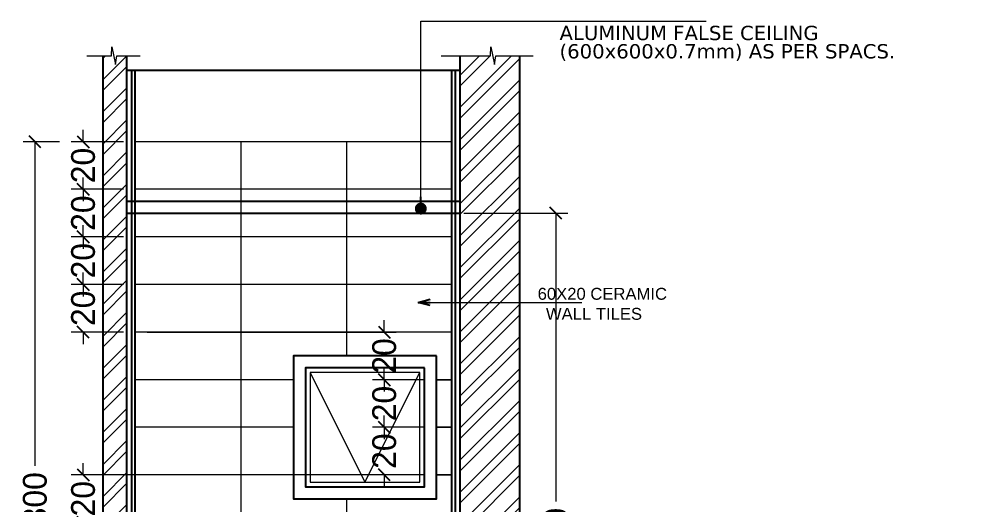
# Model space of a CAD drawing. Header units: centimetres. Extents: x 7997 to 116674, y 1017 to 13844.
# Drawn here: x 46907.5 to 47313.4, y 10117.3 to 10321.2 of the extents above; entities that cross this region are included whole.
import ezdxf
from ezdxf.xclip import XClip

# ---------------------------------------------------------------- set-up
doc = ezdxf.new("R2010")
doc.units = ezdxf.units.CM
doc.header["$LTSCALE"] = 200
doc.header["$XCLIPFRAME"] = 0
doc.header["$PDMODE"] = 2
for name, color, linetype in [('A-DIM', 10, 'Continuous'), ('AFP-HATCH-TILES', 251, 'Continuous'), ('AFP-WALL  PLASTER', 8, 'Continuous'), ('DIM', 11, 'Continuous'), ('STEP', 7, 'Continuous'), ('WIN', 6, 'Continuous')]:
    doc.layers.add(name, color=color, linetype=linetype)
for name, color, linetype, lineweight in [('HAT', 8, 'Continuous', 9), ('TEXT', 6, 'Continuous', 18), ('WALL', 3, 'Continuous', 25)]:
    doc.layers.add(name, color=color, linetype=linetype, lineweight=lineweight)
doc.styles.add('sheet notes', font='verdana.ttf')
doc.styles.add('Style-Arial', font='arial.ttf')
doc.styles.add('T2', font='')
doc.styles.get('T2').set_extended_font_data('Elisia')
doc.dimstyles.new('NORMAL', dxfattribs={"dimtxt": 18, "dimasz": 5, "dimexe": 5, "dimexo": 5, "dimgap": 1, "dimtad": 0, "dimdec": 0, "dimdsep": 46, "dimtxsty": 'T2', "dimblk1": 'OBLIQUE', "dimblk2": 'OBLIQUE', "dimsah": 1, "dimcen": 0.09, "dimclrd": 4, "dimclre": 4, "dimclrt": 6, "dimadec": 0, "dimazin": 0, "dimtfac": 1, "dimtdec": 0, "dimtofl": 0, "dimtmove": 1, "dimatfit": 2, "dimldrblk": 'OPEN30', "dimfxl": 0, "dimtolj": 1, "dimtzin": 0, "dimlwd": 5, "dimlwe": 5, "dimarcsym": 0})
doc.dimstyles.new('NORMAL-1', dxfattribs={"dimtxt": 10, "dimasz": 5, "dimexe": 5, "dimexo": 5, "dimgap": 1, "dimtad": 0, "dimdec": 0, "dimdsep": 46, "dimtxsty": 'T2', "dimblk1": 'OBLIQUE', "dimblk2": 'OBLIQUE', "dimsah": 1, "dimcen": 0.09, "dimclrd": 4, "dimclre": 4, "dimclrt": 6, "dimadec": 0, "dimazin": 0, "dimtfac": 1, "dimtdec": 0, "dimtofl": 0, "dimtmove": 1, "dimatfit": 3, "dimldrblk": 'OPEN30', "dimfxl": 0, "dimtolj": 1, "dimtzin": 0, "dimlwd": 5, "dimlwe": 5, "dimarcsym": 0})
pattern_1 = [(45, (14955.633, -7008.461), (-6.735192, 6.735192), []), (45, (14960.123, -7008.461), (-6.735192, 6.735192), [])]

# ---------------------------------------------------------------- blocks, each defined once
blk = doc.blocks.new('_OBLIQUE')
at = {"color": 0, "linetype": 'ByBlock'}
blk.add_line((-0.5, -0.5), (0.5, 0.5), dxfattribs=at)
blk = doc.blocks.new('_Open30')
at = {"color": 0, "linetype": 'ByBlock', "lineweight": -2}
for p, q in [((-1, 0.268), (0, 0)), ((0, 0), (-1, -0.268)), ((0, 0), (-1, 0))]:
    blk.add_line(p, q, dxfattribs=at)
blk = doc.blocks.new('*D1187')
at = {"layer": 'Defpoints', "color": 0, "transparency": 16777216}
for p in [(46934.31, 10129.78), (47082.69, 10129.78), (46956.19, 10109.78, 0)]:
    blk.add_point(p, dxfattribs=at)
at = {"layer": 'DIM', "color": 4, "lineweight": 5, "transparency": 16777216}
for p, q in [((46934.31, 10129.78), (46934.31, 10134.78)), ((47077.69, 10129.78), (46929.31, 10129.78)), ((46951.19, 10109.78), (46929.31, 10109.78)), ((46934.31, 10109.78), (46934.31, 10104.78))]:
    blk.add_line(p, q, dxfattribs=at)
at = {"layer": 'DIM', "color": 4, "lineweight": 5, "transparency": 16777216, "xscale": 5, "yscale": 5, "zscale": 5}
for p, rotation in [((46934.31, 10129.78), 270), ((46934.31, 10109.78), 90)]:
    blk.add_blockref('_OBLIQUE', p, dxfattribs=dict(at, rotation=rotation))
at = {"layer": 'DIM', "color": 6, "transparency": 16777216, "insert": (46934.31, 10119.78), "char_height": 10, "attachment_point": 5, "rotation": 90, "style": 'T2'}
blk.add_mtext('\\A1;20', dxfattribs=at)
blk = doc.blocks.new('*D1188')
at = {"layer": 'Defpoints', "color": 0, "transparency": 16777216}
for p in [(47060.81, 10149.78, 0), (47082.69, 10149.78), (47082.69, 10129.78)]:
    blk.add_point(p, dxfattribs=at)
at = {"layer": 'DIM', "color": 4, "lineweight": 5, "transparency": 16777216}
for p, q in [((47060.81, 10149.78, 0), (47060.81, 10154.78, 0)), ((47077.69, 10149.78, 0), (47055.81, 10149.78, 0)), ((47077.69, 10129.78, 0), (47055.81, 10129.78, 0)), ((47060.81, 10129.78, 0), (47060.81, 10124.78, 0))]:
    blk.add_line(p, q, dxfattribs=at)
at = {"layer": 'DIM', "color": 4, "lineweight": 5, "transparency": 16777216, "xscale": 5, "yscale": 5, "zscale": 5}
for p, rotation in [((47060.81, 10149.78, 0), 270), ((47060.81, 10129.78, 0), 90)]:
    blk.add_blockref('_OBLIQUE', p, dxfattribs=dict(at, rotation=rotation))
at = {"layer": 'DIM', "color": 6, "transparency": 16777216, "insert": (47060.81, 10139.78, 0), "char_height": 10, "attachment_point": 5, "rotation": 90, "style": 'T2'}
blk.add_mtext('\\A1;20', dxfattribs=at)
blk = doc.blocks.new('*D1189')
at = {"layer": 'Defpoints', "color": 0, "transparency": 16777216}
for p in [(47060.81, 10169.78, 0), (47082.69, 10169.78), (47082.69, 10149.78)]:
    blk.add_point(p, dxfattribs=at)
at = {"layer": 'DIM', "color": 4, "lineweight": 5, "transparency": 16777216}
for p, q in [((47060.81, 10169.78, 0), (47060.81, 10174.78, 0)), ((47077.69, 10169.78, 0), (47055.81, 10169.78, 0)), ((47077.69, 10149.78, 0), (47055.81, 10149.78, 0)), ((47060.81, 10149.78, 0), (47060.81, 10144.78, 0))]:
    blk.add_line(p, q, dxfattribs=at)
at = {"layer": 'DIM', "color": 4, "lineweight": 5, "transparency": 16777216, "xscale": 5, "yscale": 5, "zscale": 5}
for p, rotation in [((47060.81, 10169.78, 0), 270), ((47060.81, 10149.78, 0), 90)]:
    blk.add_blockref('_OBLIQUE', p, dxfattribs=dict(at, rotation=rotation))
at = {"layer": 'DIM', "color": 6, "transparency": 16777216, "insert": (47060.81, 10159.78, 0), "char_height": 10, "attachment_point": 5, "rotation": 90, "style": 'T2'}
blk.add_mtext('\\A1;20', dxfattribs=at)
blk = doc.blocks.new('*D1190')
at = {"layer": 'Defpoints', "color": 0, "transparency": 16777216}
for p in [(46956.19, 10189.78), (47060.81, 10189.78), (47082.69, 10169.78)]:
    blk.add_point(p, dxfattribs=at)
at = {"layer": 'DIM', "color": 4, "lineweight": 5, "transparency": 16777216}
for p, q in [((47060.81, 10189.78), (47060.81, 10194.78)), ((46961.19, 10189.78), (47065.81, 10189.78)), ((47077.69, 10169.78), (47055.81, 10169.78)), ((47060.81, 10169.78), (47060.81, 10164.78))]:
    blk.add_line(p, q, dxfattribs=at)
at = {"layer": 'DIM', "color": 4, "lineweight": 5, "transparency": 16777216, "xscale": 5, "yscale": 5, "zscale": 5}
for p, rotation in [((47060.81, 10189.78), 270), ((47060.81, 10169.78), 90)]:
    blk.add_blockref('_OBLIQUE', p, dxfattribs=dict(at, rotation=rotation))
at = {"layer": 'DIM', "color": 6, "transparency": 16777216, "insert": (47060.81, 10179.78), "char_height": 10, "attachment_point": 5, "rotation": 90, "style": 'T2'}
blk.add_mtext('\\A1;20', dxfattribs=at)
blk = doc.blocks.new('*D1191')
at = {"layer": 'Defpoints', "color": 0, "transparency": 16777216}
for p in [(46934.31, 10209.78), (46956.19, 10209.78), (46956.19, 10189.78)]:
    blk.add_point(p, dxfattribs=at)
at = {"layer": 'DIM', "color": 4, "lineweight": 5, "transparency": 16777216}
for p, q in [((46934.31, 10209.78), (46934.31, 10214.78)), ((46951.19, 10209.78), (46929.31, 10209.78)), ((46951.19, 10189.78), (46929.31, 10189.78)), ((46934.31, 10189.78), (46934.31, 10184.78))]:
    blk.add_line(p, q, dxfattribs=at)
at = {"layer": 'DIM', "color": 4, "lineweight": 5, "transparency": 16777216, "xscale": 5, "yscale": 5, "zscale": 5}
for p, rotation in [((46934.31, 10209.78), 270), ((46934.31, 10189.78), 90)]:
    blk.add_blockref('_OBLIQUE', p, dxfattribs=dict(at, rotation=rotation))
at = {"layer": 'DIM', "color": 6, "transparency": 16777216, "insert": (46934.31, 10199.78), "char_height": 10, "attachment_point": 5, "rotation": 90, "style": 'T2'}
blk.add_mtext('\\A1;20', dxfattribs=at)
blk = doc.blocks.new('*D1192')
at = {"layer": 'Defpoints', "color": 0, "transparency": 16777216}
for p in [(46934.31, 10229.78), (46956.19, 10229.78), (46956.19, 10209.78)]:
    blk.add_point(p, dxfattribs=at)
at = {"layer": 'DIM', "color": 4, "lineweight": 5, "transparency": 16777216}
for p, q in [((46934.31, 10229.78), (46934.31, 10234.78)), ((46951.19, 10229.78), (46929.31, 10229.78)), ((46951.19, 10209.78), (46929.31, 10209.78)), ((46934.31, 10209.78), (46934.31, 10204.78))]:
    blk.add_line(p, q, dxfattribs=at)
at = {"layer": 'DIM', "color": 4, "lineweight": 5, "transparency": 16777216, "xscale": 5, "yscale": 5, "zscale": 5}
for p, rotation in [((46934.31, 10229.78), 270), ((46934.31, 10209.78), 90)]:
    blk.add_blockref('_OBLIQUE', p, dxfattribs=dict(at, rotation=rotation))
at = {"layer": 'DIM', "color": 6, "transparency": 16777216, "insert": (46934.31, 10219.78), "char_height": 10, "attachment_point": 5, "rotation": 90, "style": 'T2'}
blk.add_mtext('\\A1;20', dxfattribs=at)
blk = doc.blocks.new('*D1193')
at = {"layer": 'Defpoints', "color": 0, "transparency": 16777216}
for p in [(46934.31, 10249.78), (46956.19, 10249.78), (46956.19, 10229.78)]:
    blk.add_point(p, dxfattribs=at)
at = {"layer": 'DIM', "color": 4, "lineweight": 5, "transparency": 16777216}
for p, q in [((46934.31, 10249.78), (46934.31, 10254.78)), ((46951.19, 10249.78), (46929.31, 10249.78)), ((46951.19, 10229.78), (46929.31, 10229.78)), ((46934.31, 10229.78), (46934.31, 10224.78))]:
    blk.add_line(p, q, dxfattribs=at)
at = {"layer": 'DIM', "color": 4, "lineweight": 5, "transparency": 16777216, "xscale": 5, "yscale": 5, "zscale": 5}
for p, rotation in [((46934.31, 10249.78), 270), ((46934.31, 10229.78), 90)]:
    blk.add_blockref('_OBLIQUE', p, dxfattribs=dict(at, rotation=rotation))
at = {"layer": 'DIM', "color": 6, "transparency": 16777216, "insert": (46934.31, 10239.78), "char_height": 10, "attachment_point": 5, "rotation": 90, "style": 'T2'}
blk.add_mtext('\\A1;20', dxfattribs=at)
blk = doc.blocks.new('*D1194')
at = {"layer": 'Defpoints', "color": 0, "transparency": 16777216}
for p in [(46934.31, 10269.78), (46956.19, 10269.78), (46956.19, 10249.78)]:
    blk.add_point(p, dxfattribs=at)
at = {"layer": 'DIM', "color": 4, "lineweight": 5, "transparency": 16777216}
for p, q in [((46934.31, 10269.78), (46934.31, 10274.78)), ((46951.19, 10269.78), (46929.31, 10269.78)), ((46951.19, 10249.78), (46929.31, 10249.78)), ((46934.31, 10249.78), (46934.31, 10244.78))]:
    blk.add_line(p, q, dxfattribs=at)
at = {"layer": 'DIM', "color": 4, "lineweight": 5, "transparency": 16777216, "xscale": 5, "yscale": 5, "zscale": 5}
for p, rotation in [((46934.31, 10269.78), 270), ((46934.31, 10249.78), 90)]:
    blk.add_blockref('_OBLIQUE', p, dxfattribs=dict(at, rotation=rotation))
at = {"layer": 'DIM', "color": 6, "transparency": 16777216, "insert": (46934.31, 10259.78), "char_height": 10, "attachment_point": 5, "rotation": 90, "style": 'T2'}
blk.add_mtext('\\A1;20', dxfattribs=at)
blk = doc.blocks.new('*D1195')
at = {"layer": 'Defpoints', "color": 0, "transparency": 16777216}
for p in [(46929.31, 10269.78), (46914.05, 9969.78), (46929.31, 9969.78)]:
    blk.add_point(p, dxfattribs=at)
at = {"layer": 'DIM', "color": 4, "lineweight": 5, "transparency": 16777216}
for p, q in [((46924.31, 10269.78), (46909.05, 10269.78)), ((46914.05, 10269.78), (46914.05, 10133.64)), ((46914.05, 9969.78), (46914.05, 10105.93)), ((46924.31, 9969.78), (46909.05, 9969.78))]:
    blk.add_line(p, q, dxfattribs=at)
at = {"layer": 'DIM', "color": 4, "lineweight": 5, "transparency": 16777216, "xscale": 5, "yscale": 5, "zscale": 5}
for p, rotation in [((46914.05, 10269.78), 90), ((46914.05, 9969.78), 270)]:
    blk.add_blockref('_OBLIQUE', p, dxfattribs=dict(at, rotation=rotation))
at = {"layer": 'DIM', "color": 6, "transparency": 16777216, "insert": (46914.05, 10119.78), "char_height": 10, "attachment_point": 5, "rotation": 90, "style": 'T2'}
blk.add_mtext('\\A1;300', dxfattribs=at)
blk = doc.blocks.new('*D1196')
at = {"layer": 'Defpoints', "color": 0, "transparency": 16777216}
for p in [(47089.19, 10239.78), (47132.88, 10239.78), (47089.19, 9969.78, 0)]:
    blk.add_point(p, dxfattribs=at)
at = {"layer": 'DIM', "color": 4, "lineweight": 5, "transparency": 16777216}
for p, q in [((47094.19, 10239.78), (47137.88, 10239.78)), ((47132.88, 10239.78), (47132.88, 10118.64)), ((47132.88, 9969.78), (47132.88, 10090.93)), ((47094.19, 9969.78), (47137.88, 9969.78))]:
    blk.add_line(p, q, dxfattribs=at)
at = {"layer": 'DIM', "color": 4, "lineweight": 5, "transparency": 16777216, "xscale": 5, "yscale": 5, "zscale": 5}
for p, rotation in [((47132.88, 10239.78), 90), ((47132.88, 9969.78), 270)]:
    blk.add_blockref('_OBLIQUE', p, dxfattribs=dict(at, rotation=rotation))
at = {"layer": 'DIM', "color": 6, "transparency": 16777216, "insert": (47132.88, 10104.78), "char_height": 10, "attachment_point": 5, "rotation": 90, "style": 'T2'}
blk.add_mtext('\\A1;270', dxfattribs=at)
blk = doc.blocks.new('DOT')
at = {"color": 0, "linetype": 'ByBlock'}
blk.add_line((-0.5, 0), (-1, 0), dxfattribs=at)
at = {"color": 0, "linetype": 'ByBlock', "const_width": 0.5}
blk.add_lwpolyline([(-0.25, 0, 1), (0.25, 0, 1)], format="xyb", close=True, dxfattribs=at)
blk = doc.blocks.new('02-GROUND FLOOR PLAN-selattin', base_point=(28755.36, 25545.28))
at = {"layer": 'WALL'}
for p, q in [((28005.36, 24970.28), (28005.36, 25405.28)), ((27985.36, 24970.28), (27985.36, 25235.28))]:
    blk.add_line(p, q, dxfattribs=at)
blk.add_lwpolyline([(28725.36, 25040.28), (28725.36, 25435.28), (28755.36, 25435.28), (28755.36, 25565.28), (28625.36, 25565.28), (28625.36, 25535.28), (28615.36, 25535.28)], dxfattribs=at)

msp = doc.modelspace()

# ---------------------------------------------------------------- hatches: boundary and pattern name
at = {"layer": 'HAT'}
h = msp.add_hatch(dxfattribs=at)
h.set_pattern_fill('ANSI32', color=8)
h.set_pattern_definition(pattern_1)
h.paths.add_polyline_path([(46942.6905, 10305.8383), (46947.1359, 10305.8383), (46947.8393, 10302.2445), (46948.5024, 10305.8056), (46952.6905, 10305.8056), (46952.6905, 9959.7832), (46942.6905, 9959.7832)])
h = msp.add_hatch(dxfattribs=at)
h.set_pattern_fill('ANSI32', color=8)
h.set_pattern_definition(pattern_1)
h.paths.add_polyline_path([(47117.6905, 9959.7832), (47092.6905, 9959.7832), (47092.6905, 10305.8383), (47105.3941, 10305.8383), (47106.3419, 10305.8366), (47107.045, 10302.2445), (47107.708, 10305.8056), (47117.6905, 10305.8056)])

# ---------------------------------------------------------------- linework, layer by layer
at = {"layer": 'AFP-HATCH-TILES', "color": 251}
for p, q in [((46956.1905, 9969.7832, 0), (46956.1905, 10299.7832)), ((47089.1905, 9969.7832, 0), (47089.1905, 10299.7832))]:
    msp.add_line(p, q, dxfattribs=at)
at = {"layer": 'AFP-WALL  PLASTER'}
for p, q in [((46954.6905, 9969.7832, 0), (46954.6905, 10299.7832, 0)), ((47090.6905, 9969.7832, 0), (47090.6905, 10299.7832, 0))]:
    msp.add_line(p, q, dxfattribs=at)
at = {"layer": 'HAT'}
for p, q in [((47089.1905, 10269.7832), (46956.1905, 10269.7832)), ((47000.5238, 10269.7832, 0), (47000.5238, 9969.7832, 0)), ((47044.8572, 10269.7832), (47044.8572, 10179.7832)), ((47089.1905, 10249.7832), (46956.1905, 10249.7832)), ((47089.1905, 10229.7832), (46956.1905, 10229.7832)), ((47089.1905, 10209.7832), (46956.1905, 10209.7832)), ((47089.1905, 10189.7832), (46956.1905, 10189.7832)), ((47022.6905, 10169.7832, 0), (46956.1905, 10169.7832, 0)), ((47089.1905, 10169.7832), (47082.6905, 10169.7832)), ((47082.6905, 10169.7832, 0), (47089.1905, 10169.7832, 0)), ((47022.6905, 10149.7832, 0), (46956.1905, 10149.7832, 0)), ((47089.1905, 10149.7832), (47082.6905, 10149.7832)), ((47082.6905, 10149.7832, 0), (47089.1905, 10149.7832, 0)), ((47022.6905, 10129.7832, 0), (46956.1905, 10129.7832, 0)), ((47089.1905, 10129.7832), (47082.6905, 10129.7832)), ((47082.6905, 10129.7832, 0), (47089.1905, 10129.7832, 0)), ((47044.8572, 10119.7832), (47044.8572, 9969.7832))]:
    msp.add_line(p, q, dxfattribs=at)
for points in [[(46935.8563, 10305.8383), (46946.1885, 10305.8383), (46946.3885, 10309.6565), (46947.8393, 10302.2445), (46948.5024, 10305.8056), (46958.2848, 10305.8056)], [(47084.633, 10305.8383), (47105.3941, 10305.8383), (47105.5942, 10309.6565), (47107.045, 10302.2445), (47107.708, 10305.8056), (47123.2848, 10305.8056)], [(47029.6905, 10172.7832), (47052.6905, 10126.7832), (47075.6905, 10172.7832)]]:
    msp.add_lwpolyline(points, dxfattribs=at)
msp.add_lwpolyline([(47075.6905, 10172.7832), (47029.6905, 10172.7832), (47029.6905, 10126.7832), (47075.6905, 10126.7832)], close=True, dxfattribs=at)
at = {"layer": 'STEP'}
for p, q in [((46952.6905, 10299.7832), (47092.6905, 10299.7832)), ((46952.6905, 10244.7832), (47092.6905, 10244.7832)), ((46952.6905, 10239.7832), (47092.6905, 10239.7832))]:
    msp.add_line(p, q, dxfattribs=at)
at = {"layer": 'WALL'}
for p, q in [((46942.6905, 9959.7832), (46942.6905, 10305.8383)), ((46952.6905, 9959.7832), (46952.6905, 10305.8056)), ((47092.6905, 9959.7832), (47092.6905, 10305.8383)), ((47117.6905, 9959.7832), (47117.6905, 10305.8056))]:
    msp.add_line(p, q, dxfattribs=at)
at = {"layer": 'WIN'}
for points in [[(47082.6905, 10179.7832), (47022.6905, 10179.7832), (47022.6905, 10119.7832), (47082.6905, 10119.7832)], [(47077.6905, 10174.7832), (47027.6905, 10174.7832), (47027.6905, 10124.7832), (47077.6905, 10124.7832)]]:
    msp.add_lwpolyline(points, close=True, dxfattribs=at)

# ---------------------------------------------------------------- block references
at = {"layer": 'DIM', "linetype": 'Continuous'}
ref = msp.add_blockref('02-GROUND FLOOR PLAN-selattin', (47939.8293, 10799.6059), dxfattribs=at)
XClip(ref).set_block_clipping_path([(27989.2271852255, 25211.7573736647), (27849.0584877247, 25211.7573736647), (27819.0584877247, 25241.7573736647), (27819.0584877247, 25422.1604384969), (27849.0584877247, 25452.1604384969), (27989.2271852255, 25452.1604384969), (28019.2271852255, 25422.1604384969), (28019.2271852255, 25241.7573736647)])
ref = msp.add_blockref('02-GROUND FLOOR PLAN-selattin', (47408.4971, 10163.138), dxfattribs=at)
XClip(ref).set_block_clipping_path([(28465.3809853388, 24669.7506263485), (28708.8218992428, 24669.7506263485), (28758.8218992428, 24719.7506263485), (28758.8218992428, 25080.7018393491), (28708.8218992428, 25130.7018393491), (28465.3809853388, 25130.7018393491), (28415.3809853388, 25080.7018393491), (28415.3809853388, 24719.7506263485)])

# ---------------------------------------------------------------- texts
at = {"layer": 'TEXT'}
for s, height, style, p in [('ALUMINUM FALSE CEILING', 6.013696, 'sheet notes', (47134.403, 10312.472)), ('(600x600x0.7mm) AS PER SPACS.', 6.013696, 'sheet notes', (47134.403, 10304.7755)), ('60X20 CERAMIC', 5, 'Style-Arial', (47125.2239, 10203.3882, 0)), (' WALL TILES', 5, 'Style-Arial', (47126.7604, 10194.9696, 0))]:
    msp.add_text(s, height=height, dxfattribs=dict(at, style=style)).set_placement(p)

# ---------------------------------------------------------------- dimensions: what is measured, and where the dimension line sits
at = {"layer": 'DIM'}
for base, p1, p2, picture, middle in [((46934.3127, 10269.7832), (46956.1905, 10249.7832), (46956.1905, 10269.7832), '*D1194', (46934.3127, 10259.7832)), ((46914.0475, 9969.7832), (46929.3127, 10269.7832), (46929.3127, 9969.7832), '*D1195', (46914.0475, 10119.7832)), ((46934.3127, 10249.7832), (46956.1905, 10229.7832), (46956.1905, 10249.7832), '*D1193', (46934.3127, 10239.7832)), ((47132.8789, 10239.7832), (47089.1905, 9969.7832, 0), (47089.1905, 10239.7832), '*D1196', (47132.8789, 10104.7832)), ((46934.3127, 10229.7832), (46956.1905, 10209.7832), (46956.1905, 10229.7832), '*D1192', (46934.3127, 10219.7832)), ((46934.3127, 10209.7832), (46956.1905, 10189.7832), (46956.1905, 10209.7832), '*D1191', (46934.3127, 10199.7832)), ((47060.8127, 10189.7832), (47082.6905, 10169.7832), (46956.1905, 10189.7832), '*D1190', (47060.8127, 10179.7832)), ((47060.8127, 10169.7832, 0), (47082.6905, 10149.7832), (47082.6905, 10169.7832), '*D1189', (47060.8127, 10159.7832, 0)), ((47060.8127, 10149.7832, 0), (47082.6905, 10129.7832), (47082.6905, 10149.7832), '*D1188', (47060.8127, 10139.7832, 0)), ((46934.3127, 10129.7832), (46956.1905, 10109.7832, 0), (47082.6905, 10129.7832), '*D1187', (46934.3127, 10119.7832))]:
    dim = msp.add_linear_dim(base=base, p1=p1, p2=p2, angle=90, dimstyle='NORMAL-1', dxfattribs=at)
    dim.commit()
    dim.dimension.update_dxf_attribs({"geometry": picture, "text_midpoint": middle})

# ---------------------------------------------------------------- leaders
at = {"layer": 'A-DIM'}
msp.add_leader([(47075.0089, 10202.2678, 0), (47143.7425, 10202.2678, 0)], dimstyle='NORMAL-1', override={"dimgap": 1, "dimtad": 0}, dxfattribs=at)
at = {"layer": 'DIM'}
msp.add_leader([(47076.137, 10241.6761), (47076.137, 10320.4368), (47196.0336, 10320.4368)], dimstyle='NORMAL', override={"dimldrblk": 'Dot', "dimfxl": 6, "dimfxlon": 1}, dxfattribs=at)

doc.saveas('drawing.dxf')
